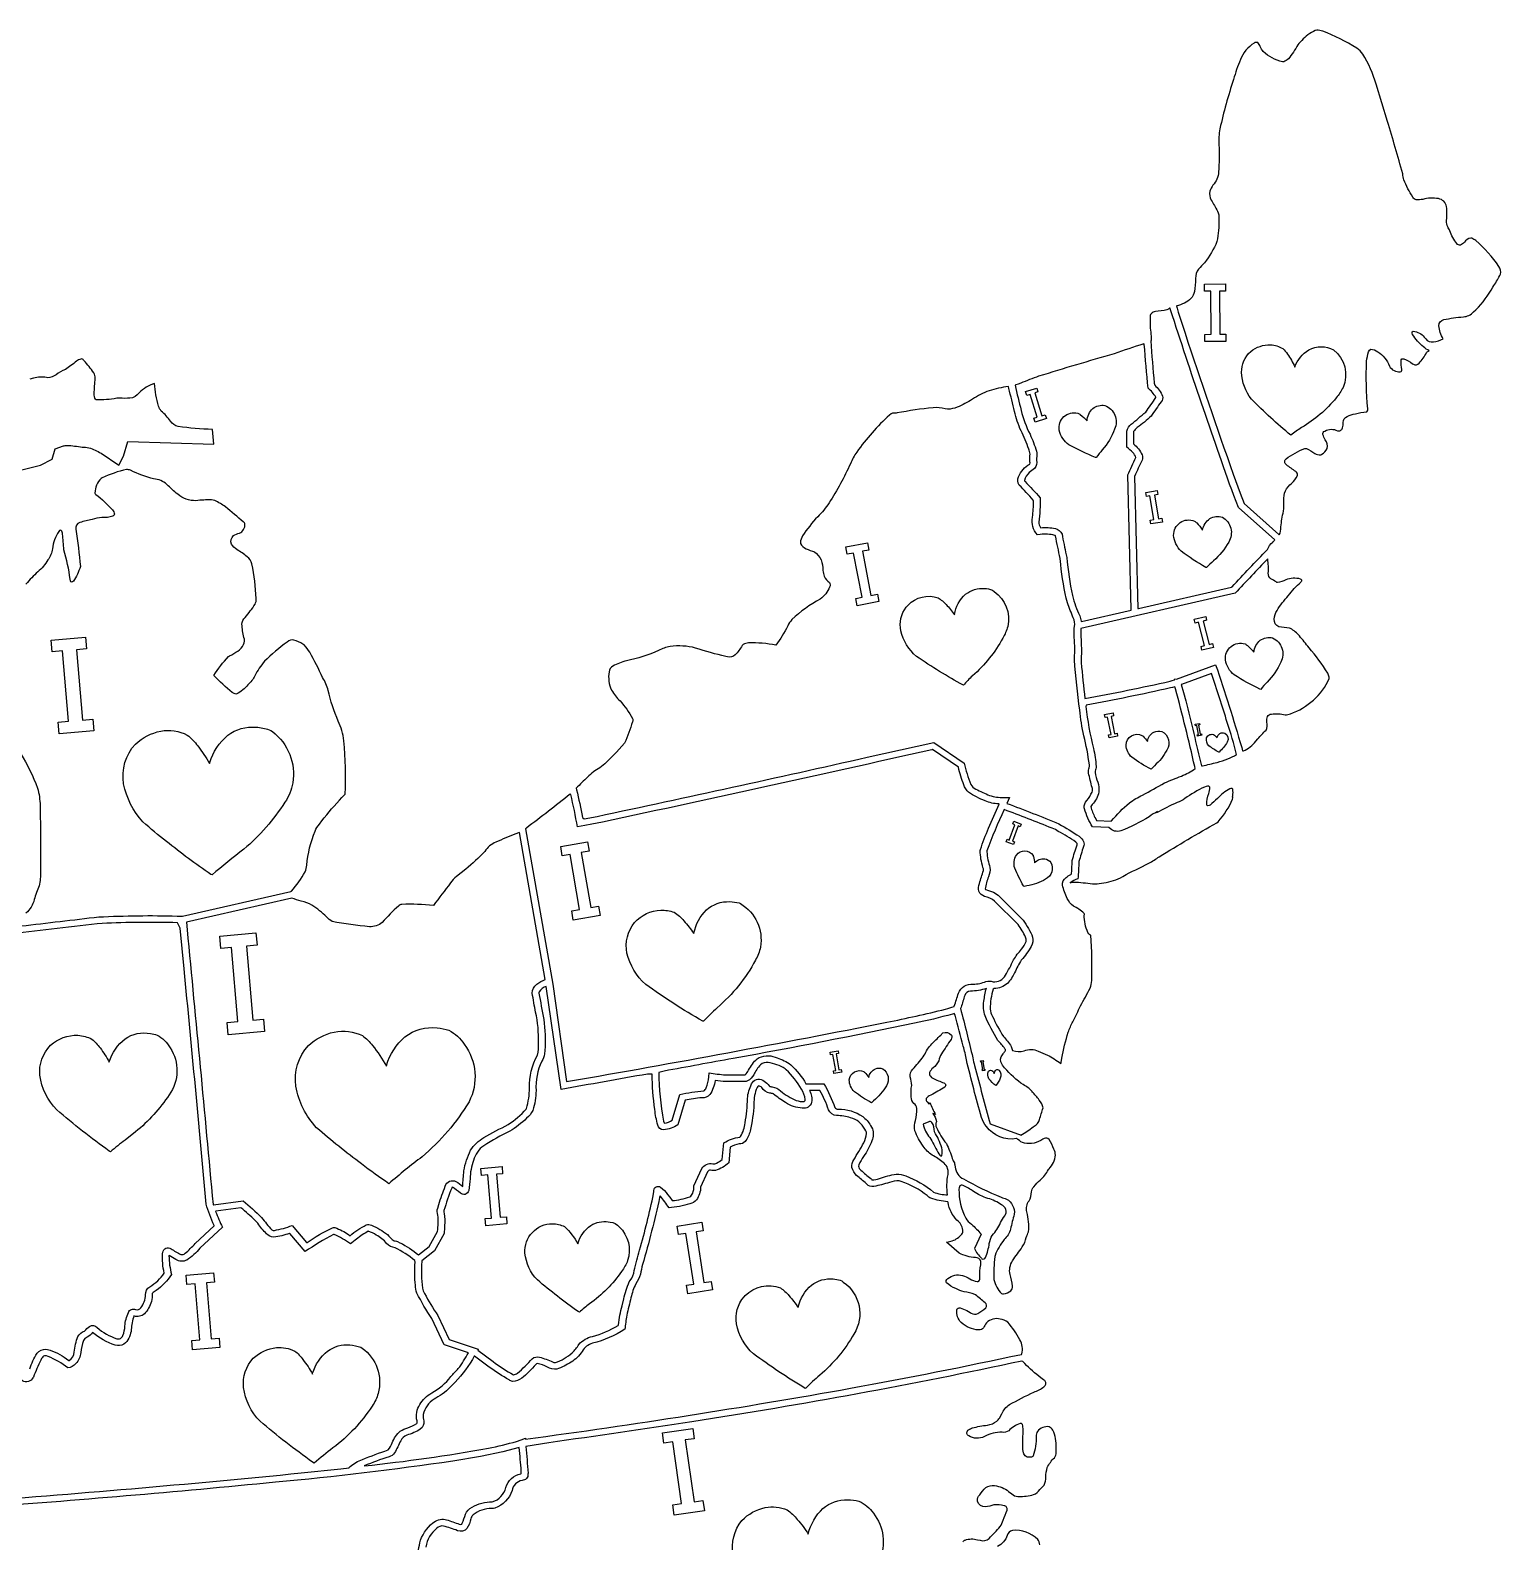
# Model space of a CAD drawing. Extents: x 0.9 to 94, y 1.8 to 57.4.
# Drawn here: x 66.45 to 93.99, y 26.79 to 55.1 of the extents above; entities that cross this region are included whole.
import ezdxf

# ---------------------------------------------------------------- set-up
doc = ezdxf.new("R2010")
doc.units = 0
doc.linetypes.add('0', pattern=[0])
doc.layers.add('1', color=7, linetype='0')

msp = doc.modelspace()

# ---------------------------------------------------------------- linework, layer by layer
at = {"layer": '1'}
for points in [[(93.865044, 50.323952, 0.058021), (93.986412, 50.536049, 0.26148), (93.95816, 50.680885, 0.065127), (93.526428, 51.162571, 0.05243), (93.452965, 51.206818), (93.430618, 51.211235, 0.215572), (93.313988, 51.131813, -0.102343), (93.239037, 51.077881, -0.285413), (93.171288, 51.106232, -0.096008), (93.042252, 51.345337, 0.059992), (92.999458, 51.421478, -0.135664), (92.980545, 51.530632, 0.032153), (92.981102, 51.762932), (92.974724, 51.800232, 0.32841), (92.82769, 51.948723, 0.116378), (92.533371, 51.935474, -0.071535), (92.4095, 51.927391, -0.239096), (92.345749, 51.979149, -0.051192), (92.180611, 52.300869, -0.020607), (92.157288, 52.412804, 0.008557), (91.870171, 53.39621), (91.658333, 54.09243, 0.070324), (91.411308, 54.657108, 0.107445), (91.29599, 54.76458, 0.055059), (90.661095, 55.08654, 0.065049), (90.546867, 55.103477), (90.520531, 55.097595, 0.120439), (90.266449, 54.910458, 0.010658), (90.194389, 54.831932, -0.045), (90.015556, 54.564743, -0.117428), (89.928551, 54.514114), (89.90435, 54.513695, -0.132127), (89.546547, 54.703033, -0.10764), (89.489235, 54.799648, 0.097296), (89.440659, 54.871086, 0.275942), (89.374031, 54.862534, 0.162507), (89.116531, 54.552902, 0.028659), (88.987923, 54.181808, 0.02351), (88.733444, 53.258415, 0.056541), (88.714699, 52.957642, -0.020629), (88.709785, 52.447899, -0.166685), (88.603653, 52.200638, 0.061118), (88.543304, 52.088501, 0.186406), (88.571465, 51.923187, -0.001104), (88.689522, 51.716225, -0.116983), (88.714348, 51.566483, -0.061028), (88.677597, 51.145012, -0.067656), (88.447197, 50.749092, 0.015115), (88.334267, 50.629837, 0.163088), (88.276901, 50.452682, -0.037172), (88.2565, 50.207561, -0.23791), (88.068672, 49.991661, -0.043539), (87.920937, 49.938438), (87.930901, 49.89711), (87.953606, 49.823112), (88.080666, 49.42931, 0.005455), (88.983391, 46.786819), (89.110085, 46.42952), (89.187622, 46.235619), (89.834671, 45.656685), (89.841034, 45.651192, 0.165949), (89.876549, 45.800079, -0.036237), (89.9244, 46.094364, 0.067964), (89.928673, 46.293671, -0.248188), (90.075264, 46.616432, 0.134586), (90.18383, 46.764656, 0.274795), (90.156021, 46.837555, -0.025592), (89.978912, 46.963921), (89.966492, 46.977436, -0.476033), (89.972847, 47.074577, -0.070102), (90.323204, 47.267822), (90.336922, 47.26931), (90.352417, 47.26667, -0.057321), (90.509514, 47.176586, 0.161918), (90.62191, 47.152641), (90.640717, 47.160446, 0.107129), (90.745102, 47.268951, 0.201302), (90.704964, 47.430923, -0.060054), (90.662704, 47.528728, -0.3257), (90.699791, 47.596626, -0.250536), (90.935509, 47.601864, 0.443314), (91.027596, 47.653187, 0.101313), (91.04232, 47.754913, -0.314168), (91.116722, 47.866333, -0.095428), (91.271347, 47.916283, -0.068624), (91.482407, 47.954845, 0.36311), (91.503151, 47.995583), (91.503128, 48.01223, -0.034755), (91.481834, 48.906136, -0.048421), (91.516716, 49.077553), (91.535271, 49.11071), (91.557961, 49.126831, -0.167228), (91.693138, 49.079521, -0.162756), (91.906898, 48.812759, 0.283004), (92.112473, 48.70396, 0.406514), (92.139458, 48.748093, -0.027987), (92.12542, 48.915565, -0.536296), (92.17527, 48.948883, -0.064268), (92.341904, 48.856819), (92.357338, 48.848915, 0.39945), (92.465332, 48.867676, 0.087623), (92.601669, 49.064987, -0.136222), (92.654663, 49.101402, -0.096118), (92.546295, 49.173195, -0.075851), (92.3433, 49.406723), (92.334648, 49.428879, -0.54046), (92.35601, 49.464249, -0.219848), (92.560555, 49.354515), (92.587418, 49.32309, 0.314937), (92.731346, 49.269287, 0.089923), (92.917427, 49.322334, -0.123558), (92.834282, 49.567883, -0.345399), (92.927246, 49.68232, -0.038294), (93.293266, 49.735176, 0.190766), (93.486198, 49.826477), (93.529465, 49.868572, 0.074753), (93.845413, 50.293423)], [(87.438179, 49.448364, -0.052346), (87.44368, 49.291828, -0.09808), (87.437126, 49.285099, 0.0051), (87.504486, 48.490875), (87.511795, 48.453934, -0.121616), (87.659332, 48.250591, -0.240196), (87.632851, 48.145477, -0.002822), (87.443657, 47.875053, -0.026857), (87.186485, 47.659729, 0.038436), (87.114304, 47.585358), (87.114304, 47.35321, -0.110505), (87.276428, 47.152851, -0.181139), (87.277504, 47.05265, 0.007786), (87.135506, 46.74691), (87.195427, 44.27005), (87.208374, 44.272629), (88.95211, 44.671188), (88.960579, 44.676712, -0.01248), (89.625114, 45.374687, -0.144581), (89.72303, 45.516659, 0.011844), (89.760086, 45.555695), (89.082436, 46.162003), (88.992928, 46.385937, -0.007995), (87.81031, 49.865196), (87.799706, 49.900307, 0.091988), (87.756401, 49.871292), (87.742363, 49.864204, -0.033273), (87.524757, 49.835869, 0.130345), (87.444603, 49.7938), (87.435158, 49.77813), (87.429642, 49.759285, 0.057971)], [(85.011208, 47.981079, 0.062944), (85.17717, 47.534981, -0.035146), (85.29641, 47.218655, -0.100802), (85.297424, 47.089355), (85.297356, 47.069336), (85.298622, 47.049355, -0.23099), (85.261444, 46.893822, -0.012315), (85.16378, 46.818573, 0.152432), (85.073921, 46.66964), (85.074692, 46.661682), (85.084114, 46.650589, -0.007086), (85.364388, 46.347282, -0.038911), (85.340401, 45.888397, 0.112157), (85.371033, 45.791618), (85.378883, 45.785965, -0.08304), (85.652733, 45.767334), (85.684532, 45.755646, -0.311228), (85.784813, 45.620087, 0.005337), (85.863922, 45.226761, 0.027173), (85.971054, 44.512459, 0.042473), (86.106789, 44.135849, -0.04135), (86.135872, 44.031654), (86.142532, 44.028999), (87.068672, 44.240692), (87.070778, 44.253914), (87.009827, 46.774151, -0.002492), (87.161324, 47.101776, 0.115877), (87.100731, 47.1922, 0.045441), (86.989304, 47.293839), (86.989311, 47.595673, -0.185805), (87.073463, 47.723858, 0.000637), (87.34343, 47.950813, 0.008682), (87.534744, 48.223419), (87.534012, 48.230202, 0.088289), (87.387772, 48.397476, -0.003897), (87.315971, 49.221779), (87.305611, 49.228371, 0.004742), (86.752731, 49.044785, 0.004243), (85.33828, 48.621544, 0.020979), (85.003044, 48.491898), (84.955856, 48.475784), (84.908089, 48.461494), (84.896614, 48.454308, 0.00529)], [(90.137772, 48.798347, -0.168096), (90.399544, 49.117462, -0.240523), (90.861664, 49.119644, -0.339196), (91.039261, 48.411587, -0.072558), (90.911308, 48.217964, -0.088959), (90.262589, 47.661472, 0.018019), (90.062202, 47.519356, -0.026789), (89.324158, 48.192398, -0.158913), (89.138405, 48.695816, -0.204849), (89.310104, 49.086235, -0.17656), (89.683495, 49.211456, -0.113011), (89.910072, 49.142059, -0.084987), (90.072739, 48.921711, -0.026119), (90.136513, 48.794762)], [(88.972733, 40.761078, 0.114078), (88.973106, 40.886562, 0.31693), (88.93866, 40.901276), (88.918457, 40.895844, 0.087757), (88.68705, 40.710983, -0.025446), (88.5494, 40.588329, -0.120964), (88.508781, 40.575157), (88.497665, 40.581657), (88.49012, 40.59639, -0.128224), (88.524353, 40.80555, 0.081779), (88.542618, 40.923321, 0.395463), (88.502785, 40.945084), (88.476768, 40.939575), (88.443649, 40.927292, 0.044579), (88.07782, 40.710716, -0.05012), (87.930779, 40.6381, 0.008513), (87.545662, 40.446957, 0.120089), (87.566399, 40.469368, 0.038657), (87.406311, 40.372513, -0.046858), (86.879074, 40.105904, -0.278342), (86.660667, 40.162598), (86.656555, 40.167358), (86.348236, 40.179695, -0.067458), (86.195969, 40.519756), (86.193497, 40.539894, -0.244627), (86.242287, 40.67384, 0.056359), (86.339149, 40.833546, 0.153709), (86.340202, 40.918678, -0.017184), (86.273087, 41.190617, -0.126261), (86.287582, 41.290092, 0.086782), (86.289055, 41.344971, 0.030524), (86.183716, 41.887028, -0.027357), (86.107307, 42.370155, -0.017061), (86.00988, 43.307434), (86.008842, 43.362709, 0.058507), (86.009056, 43.649223, -0.023649), (86.007736, 43.936668, 0.178629), (85.987785, 44.095764, -0.012859), (85.877777, 44.377495, -0.038396), (85.752464, 45.096764), (85.740082, 45.209389, 0.001354), (85.653709, 45.631714), (85.647629, 45.636459), (85.638618, 45.641029, 0.104118), (85.369179, 45.659576), (85.316475, 45.653557, -0.249813), (85.224983, 45.979931, 0.0344), (85.239189, 46.286575), (85.236382, 46.302902, 0.004686), (84.975586, 46.584259, -0.260629), (84.963562, 46.739456, -0.168742), (85.170189, 46.978317, 0.228263), (85.17569, 47.0196, -0.062602), (85.178253, 47.164871, 0.081588), (85.153549, 47.258022, 0.034834), (85.00779, 47.601009, -0.049947), (84.886642, 47.963528, -0.004966), (84.782349, 48.393703), (84.771202, 48.429771, 0.034468), (84.409233, 48.351852, 0.061563), (84.098061, 48.191402, -0.029463), (83.814293, 48.040676, -0.085954), (83.633636, 48.005692), (83.589859, 48.011551, 0.09406), (83.36203, 48.030952, 0.025853), (82.688896, 47.934334, -0.075451), (82.602135, 47.933113), (82.578995, 47.920197), (82.545486, 47.894524, 0.054079), (81.929993, 47.202087, 0.055259), (81.814171, 46.982998, -0.032007), (81.414978, 46.250572, -0.045028), (81.200935, 45.990524, 0.045378), (80.91465, 45.630653, 0.104322), (80.875183, 45.510231), (80.878731, 45.48922, 0.190864), (80.983063, 45.391869, 0.05609), (81.139626, 45.336243, -0.068508), (81.265388, 45.185417, -0.082793), (81.297867, 44.985649, 0.0602), (81.319756, 44.874496, 0.094661), (81.41848, 44.75861, -0.311628), (81.422043, 44.673119, -0.135571), (81.247963, 44.447731, 0.068226), (80.717018, 44.064861, 0.078299), (80.639122, 43.944916, -0.035283), (80.417084, 43.586304, 0.050065), (79.904915, 43.627869, 0.100366), (79.801315, 43.595612), (79.786453, 43.577744, -0.049475), (79.65535, 43.402458, -0.246477), (79.511635, 43.368004), (79.477432, 43.373749, -0.024829), (78.91275, 43.530418, 0.10148), (78.435204, 43.559639, 0.076058), (78.21981, 43.484081, -0.050055), (77.617714, 43.292168, 0.056727), (77.361885, 43.192978, 0.226703), (77.292648, 43.08593, 0.151588), (77.337509, 42.742683, 0.065745), (77.497223, 42.539864, -0.054496), (77.730377, 42.214577, -0.161749), (77.731354, 42.148125, -0.019636), (77.583099, 41.751755, -0.035009), (77.152802, 41.312515), (77.119766, 41.287727, 0.072325), (76.889633, 41.115417, 0.013631), (76.677246, 40.905228), (76.682823, 40.87413, -0.011987), (76.79493, 40.35862), (76.827637, 40.330284), (77.067329, 40.377914, 0.003146), (82.126503, 41.485291), (83.37468, 41.764267), (83.944588, 41.374229, 0.042253), (84.067825, 40.977554, 0.165387), (84.162338, 40.889153, 0.014622), (84.418976, 40.76899, 0.073332), (84.682289, 40.732201), (84.791954, 40.731956), (84.74176, 40.620743, -0.013295), (85.717903, 40.235832, -0.022794), (86.098976, 40.004539, -0.098078), (86.180344, 39.907768, -0.197896), (86.178101, 39.811695, 0.003996), (86.091881, 39.534615, -0.004531), (86.074608, 39.207947, 0.097644), (85.93042, 39.135262, -0.067404), (85.993279, 39.146446, -0.033985), (86.348557, 39.114285, 0.078173), (86.513817, 39.125916, 0.075434), (86.871666, 39.227448), (86.914375, 39.254967, -0.00623), (87.403816, 39.501991, 0.033288), (87.595551, 39.622108, -0.010016), (88.678146, 40.259911), (88.699478, 40.278, 0.08516), (88.970497, 40.702995, 0.116839), (88.971481, 40.745361)], [(86.118423, 47.902908, -0.051256), (86.24601, 47.786087, -0.192148), (86.351112, 48.016617, -0.214153), (86.580231, 48.07547, -0.42509), (86.761955, 47.631905, -0.089451), (86.530365, 47.24472, 0.017441), (86.416924, 47.098808), (86.403793, 47.100296, -0.029393), (85.906212, 47.337296, -0.186833), (85.723045, 47.611382, -0.539212), (86.072639, 47.930862, -0.046028)], [(88.298477, 45.875435, -0.051293), (88.408447, 45.741905, -0.192121), (88.544807, 45.955437, -0.214157), (88.779915, 45.981594, -0.425072), (88.897705, 45.516953, -0.089442), (88.614151, 45.166046, 0.017472), (88.481392, 45.037453), (88.468605, 45.040756, -0.029413), (88.009132, 45.345131, -0.186865), (87.866158, 45.642181, -0.539216), (88.257057, 45.909531, -0.045978)], [(90.221703, 43.758514, 0.102621), (90.053581, 43.895142), (90.03405, 43.901787, -0.031911), (89.835686, 43.931656, -0.340326), (89.750809, 44.072689, -0.133474), (89.802994, 44.235939, -0.045512), (90.014259, 44.510658, 0.003773), (90.123299, 44.6483, -0.013361), (90.247215, 44.763634), (90.257538, 44.776314, 0.637165), (90.242973, 44.824417, 0.160459), (89.968887, 44.807144, -0.03364), (89.812027, 44.757759, -0.243338), (89.788757, 44.771423, 0.027444), (89.687782, 44.828533, -0.257967), (89.638725, 44.931923, 0.05394), (89.628326, 45.201248, 0.007523), (89.022087, 44.559013), (86.130066, 43.897934, 0.015195), (86.141724, 43.473686, -0.038011), (86.132477, 43.35363), (86.136261, 43.258537, 0.010188), (86.205994, 42.584663, 0.009223), (87.800858, 42.910919), (87.840714, 42.92168), (87.880318, 42.93335), (87.890427, 42.953575), (87.920258, 42.950752), (88.652412, 43.216858), (88.653305, 43.216881, -0.012168), (89.141029, 41.667267), (89.149147, 41.635513), (89.157013, 41.603691), (89.173759, 41.604713, 0.124466), (89.404037, 41.783924), (89.443115, 41.829311, -0.037656), (89.598541, 41.99086, 0.181994), (89.61496, 42.142784, -0.105021), (89.627068, 42.250511, -0.260809), (89.699036, 42.293541, -0.082029), (89.958031, 42.281349, 0.119908), (90.053482, 42.300858, 0.202937), (90.782661, 42.960449), (90.780785, 42.98687), (90.77018, 43.020386), (90.751923, 43.059982, 0.04649), (90.403603, 43.538029, -0.000569)], [(83.759796, 44.160118, -0.169091), (83.970406, 44.540379, -0.191384), (84.325851, 44.647381), (84.360214, 44.644661, -0.169761), (84.507118, 44.590557, -0.303425), (84.7584, 43.934643, -0.071436), (84.666557, 43.716789, -0.089546), (84.099411, 43.011536, 0.018332), (83.927711, 42.833824, -0.025526), (83.050087, 43.375854, -0.15971), (82.755959, 43.852791, -0.209056), (82.855576, 44.296814), (82.874794, 44.316536), (82.8946, 44.33567, -0.292568), (83.454155, 44.472458, -0.080103), (83.605339, 44.345436, -0.04225), (83.759224, 44.156387)], [(89.249603, 43.57766, -0.051373), (89.369652, 43.45311, -0.192042), (89.488945, 43.67662, -0.214136), (89.721306, 43.721031, -0.425081), (89.874954, 43.266983, -0.089454), (89.619644, 42.895027, 0.017401), (89.497307, 42.756485), (89.484291, 42.758797, -0.029391), (89.002487, 43.026398, -0.186827), (88.8368, 43.311401, -0.539219), (89.205658, 43.608421, -0.046163)], [(88.88253, 41.458069, 0.036845), (89.045502, 41.534462, 0.017817), (88.871155, 42.137871, 0.004438), (88.575104, 43.055733), (88.012505, 42.851158), (88.009323, 42.849739), (88.052391, 42.696014), (88.093765, 42.541824, -0.002567), (88.38813, 41.323494), (88.405312, 41.322037, -0.008997), (88.681862, 41.389503, 0.024837)], [(87.847252, 42.794235), (87.804924, 42.783798, -0.010107), (86.230621, 42.462143), (86.224098, 42.437347, 0.036112), (86.364952, 41.651375, -0.033583), (86.415085, 41.313248, -0.101072), (86.397598, 41.227341), (86.398743, 41.201099, 0.061688), (86.445854, 41.018986, -0.09117), (86.46785, 40.83564, -0.126295), (86.340942, 40.599934, 0.030128), (86.315819, 40.562485), (86.321732, 40.533707, 0.062616), (86.406769, 40.331791), (86.422882, 40.301811), (86.700966, 40.290688), (86.705345, 40.291931, -0.046623), (87.037292, 40.629868, -0.060659), (87.285553, 40.776558, 0.008847), (87.69326, 41.003616, -0.014082), (88.013588, 41.133301, 0.047224), (88.270096, 41.272079), (88.262833, 41.310341, 0.008531), (87.903503, 42.767197), (87.890488, 42.80587)], [(69.811989, 41.38839, -0.148068), (70.150902, 41.897312, -0.187761), (70.682549, 42.048756, -0.067051), (70.927025, 42.000351), (70.955276, 41.985619), (70.9851, 41.966774, -0.277984), (71.368484, 41.004448, -0.102532), (71.220917, 40.641891, -0.073809), (70.452835, 39.763855, 0.015042), (69.855339, 39.280769), (69.834534, 39.287811, -0.018976), (69.003502, 39.908699, -0.021872), (68.561897, 40.275734, -0.139776), (68.199921, 40.988213, -0.227232), (68.420021, 41.73349, -0.135792), (68.894257, 41.975883, -0.154908), (69.392662, 41.901894, -0.072026), (69.58873, 41.696716, -0.042421), (69.806, 41.367241)], [(87.294403, 41.87822, -0.05223), (87.375626, 41.783569, -0.228798), (87.495728, 41.957825, -0.184294), (87.647141, 41.9687, -0.431426), (87.739677, 41.620804, -0.093181), (87.505806, 41.328007), (87.474022, 41.295528), (87.442978, 41.262352, -0.034638), (87.083275, 41.485802, -0.201198), (86.975365, 41.715115, -0.54387), (87.273552, 41.895985, -0.025678)], [(88.632988, 41.901711, -0.041627), (88.681778, 41.849144, -0.495573), (88.826706, 41.93829, -0.394718), (88.870796, 41.770737, -0.092238), (88.717506, 41.583031), (88.71212, 41.582184, -0.036727), (88.528572, 41.698654, -0.282052), (88.484787, 41.848629, -0.460986)], [(84.334564, 40.668907, -0.050682), (84.026955, 40.829845, -0.148587), (83.936523, 40.967735, -0.029501), (83.834846, 41.297997), (83.351166, 41.628944), (83.336151, 41.627529, -0.003309), (76.971848, 40.230213), (76.836075, 40.204769), (76.699974, 40.181122, 0.01655), (76.574409, 40.789932), (76.561775, 40.795929, -0.011909), (75.743561, 40.16037), (75.728508, 40.144218), (76.238594, 37.236771), (76.23703, 37.236305), (76.49778, 35.410194), (76.534622, 35.415455, 0.0054), (82.493515, 36.520947, 0.008947), (83.59417, 36.765709, 0.024675), (83.753349, 36.818871), (83.75808, 36.824883, 0.012264), (83.836525, 37.066986, -0.137138), (83.942497, 37.197151, -0.143725), (84.113213, 37.232605, 0.077351), (84.350937, 37.284309, -0.16868), (84.484787, 37.279556, 0.292715), (84.716919, 37.401741, 0.021135), (84.868187, 37.690155, -0.04707), (85.018654, 37.891239, 0.069095), (85.103569, 38.036263, 0.20107), (85.091873, 38.114006, 0.05139), (84.952271, 38.351898), (84.512871, 38.791298, 0.142852), (84.32547, 38.879318, -0.227368), (84.220116, 38.975159, -0.137264), (84.227623, 39.120895, -0.005046), (84.304131, 39.365318, 0.133258), (84.295334, 39.422737, -0.076242), (84.244827, 39.73629), (84.248703, 39.755074, -0.031076), (84.401802, 40.156883, -0.004993), (84.598015, 40.60582), (84.590111, 40.611732, -0.0941)], [(85.955002, 39.303993, -0.006355), (85.968323, 39.553696, -0.012088), (86.057442, 39.843697), (86.059669, 39.85582), (86.061073, 39.868065), (86.049988, 39.881096), (86.03376, 39.89592, 0.034387), (85.706696, 40.097649, 0.059931), (85.59304, 40.155876, 0.009998), (84.692497, 40.505051, 0.022326), (84.370148, 39.730484), (84.369049, 39.712494, 0.06003), (84.426369, 39.420052, -0.138236), (84.398727, 39.245651, 0.074584), (84.338074, 39.01815, 0.21142), (84.347198, 39.006851, -0.001881), (84.490181, 38.956978, -0.092602), (84.603065, 38.877884), (85.04863, 38.432327, -0.064898), (85.225594, 38.114288, -0.201797), (85.199524, 37.94384, -0.051674), (85.013512, 37.685303, 0.047989), (84.888924, 37.44978, -0.07465), (84.752037, 37.249294, -0.188045), (84.504601, 37.152176), (84.48587, 37.143608, 0.073501), (84.432129, 36.769646, 0.106817), (84.472801, 36.632141, 0.024037), (84.677193, 36.254585, -0.062893), (84.824112, 36.068771, -0.038002), (84.847588, 35.99073, 0.107045), (85.068344, 35.983948, -0.238056), (85.329369, 35.982109, 0.028208), (85.504692, 35.907593, -0.039859), (85.752525, 35.751701), (85.756256, 35.751862), (85.760292, 35.770309), (85.771965, 35.847431, -0.032869), (85.893646, 36.335278, -0.042652), (85.980789, 36.532066, 0.008682), (86.120598, 36.831665, 0.016199), (86.300919, 37.159801, 0.090868), (86.33194, 37.306519, 0.028353), (86.317078, 38.152466), (86.298103, 38.157509), (86.279556, 38.175583), (86.26178, 38.204277, -0.110446), (86.191902, 38.529858, 0.471255), (86.185722, 38.566185, 0.083466), (85.991684, 38.695557, -0.127817), (85.873924, 38.8414, -0.05534), (85.783806, 39.088531, -0.267413), (85.851601, 39.232246, -0.071027), (85.940018, 39.289261)], [(72.002579, 38.494324, 0.047653), (71.726585, 38.716423, 0.073237), (71.526062, 38.790321, -0.016969), (71.348785, 38.84745), (69.374222, 38.398682), (69.387527, 38.255264, -0.001051), (69.874565, 33.110107), (69.877235, 33.100998), (69.880547, 33.100456), (70.437012, 33.179947, -0.022146), (70.783524, 32.863258, 0.02393), (70.978012, 32.632423, 0.19431), (71.023239, 32.622681, 0.042737), (71.354774, 32.714554), (71.622406, 32.393456), (71.635895, 32.398262, -0.038031), (72.109207, 32.671848, -0.199792), (72.194832, 32.66288, -0.051222), (72.441818, 32.524437, -0.056404), (72.744308, 32.726254, -0.193279), (72.841309, 32.719147, -0.072174), (73.139664, 32.543709, 0.056458), (73.265091, 32.429356, 0.039937), (73.308411, 32.421844), (73.329254, 32.415115, -0.060649), (73.680443, 32.196724), (73.722656, 32.165154), (73.923958, 32.321716), (73.924889, 32.323013), (74.078552, 32.604721, 0.048305), (74.085915, 32.908157, -0.177537), (74.082466, 33.042068), (74.101997, 33.109081, -0.012654), (74.223938, 33.452393, -0.495406), (74.423294, 33.536949, -0.06414), (74.55069, 33.446999, -0.005519), (74.573174, 33.73867, -0.077125), (74.698875, 34.123093, -0.136298), (74.948936, 34.361076, -0.018205), (75.401833, 34.604965, 0.063475), (75.738625, 34.895775), (75.745346, 34.907349, 0.078274), (75.799026, 35.292, -0.134302), (75.951637, 35.904976, 0.063375), (75.970665, 36.13147, 0.060791), (75.916611, 36.712601, -0.010299), (75.853447, 37.065033, -0.253301), (75.938293, 37.232834, -0.073671), (76.096626, 37.322617), (75.614052, 40.073318), (75.593735, 40.069656, 0.001549), (75.214912, 39.916107), (75.173538, 39.896156, 0.143005), (74.962891, 39.720757, -0.040042), (74.607582, 39.391663), (74.43541, 39.249802, 0.104306), (74.323059, 39.130722, -0.002202), (74.000847, 38.711334, 0.031667), (73.411392, 38.730507, 0.164375), (73.350342, 38.699326, 0.033143), (73.042686, 38.392067, -0.18166), (72.803391, 38.308815, -0.014663), (72.105522, 38.408081, -0.06134)], [(85.242439, 39.623657, -0.054026), (85.261993, 39.506035, -0.248721), (85.453377, 39.583485, -0.181978), (85.569382, 39.513161, -0.419089), (85.468361, 39.202103, -0.09298), (85.115433, 39.077553, 0.015073), (85.064369, 39.063904), (85.05497, 39.077042, -0.027253), (84.890709, 39.406578, -0.215409), (84.920372, 39.652763, -0.518738), (85.234154, 39.647491, -0.02879)], [(78.880745, 38.19426, -0.14972), (79.116608, 38.626034, -0.195482), (79.551369, 38.780819, -0.064121), (79.728745, 38.755844), (79.755554, 38.743622, -0.311034), (80.126671, 37.930458, -0.085164), (80.034081, 37.685143, -0.093616), (79.316658, 36.793964, 0.015883), (79.058563, 36.541626), (79.045914, 36.53997, -0.025399), (77.977806, 37.231674, -0.154578), (77.627815, 37.815567, -0.223795), (77.770485, 38.391541, -0.199339), (78.262779, 38.623177, -0.086845), (78.509552, 38.582703, -0.081406), (78.69371, 38.420158, -0.035754), (78.879036, 38.185165)], [(74.211716, 32.71624, -0.008899), (74.200752, 32.567902), (74.021492, 32.239235), (73.785545, 32.055702), (73.783112, 32.038582, 0.04401), (73.796646, 31.541828, 0.084815), (73.83445, 31.442978, 0.020079), (74.084442, 31.030685), (74.296028, 30.581474), (74.8414, 30.399651), (74.831581, 30.381653), (75.120155, 30.1651, 0.028025), (75.501343, 29.919807, 0.174057), (75.577156, 29.952003, 0.045143), (75.851479, 30.220209, -0.239392), (75.990501, 30.249039, -0.043371), (76.234268, 30.159277, 0.053836), (76.286674, 30.145897, 0.083202), (76.602364, 30.328232, 0.042998), (76.727638, 30.486477, -0.165628), (76.980377, 30.638039, 0.068888), (77.460793, 30.841522), (77.471146, 30.855629, -0.050222), (77.537628, 31.208794), (77.568176, 31.33857, -0.051308), (77.671097, 31.658562), (77.685921, 31.685059, 0.143776), (77.765221, 31.870682, -0.028033), (77.864334, 32.251572, 0.015872), (78.125603, 33.30867), (78.132111, 33.353134), (78.13298, 33.372055, -0.616661), (78.254189, 33.433319, -0.085746), (78.388634, 33.296654), (78.428482, 33.24472), (78.473572, 33.18251, 0.068822), (78.804054, 33.252552, 0.196363), (78.858269, 33.319855, 0.095724), (78.882721, 33.460831), (79.02906, 33.782852, -0.318813), (79.235397, 33.869965, 0.191102), (79.306351, 33.885201, 0.050941), (79.413208, 33.952179), (79.441788, 34.265511, -0.085681), (79.741333, 34.370712), (79.750282, 34.375076), (79.756485, 34.382622, 0.114881), (79.838715, 34.636177, 0.037193), (79.88588, 35.095673, -0.102907), (79.96138, 35.365974), (79.979034, 35.392258, -0.449178), (80.196182, 35.421463, -0.074791), (80.293663, 35.32896, 0.209545), (80.348045, 35.31472, -0.130631), (80.506203, 35.234818, 0.075869), (80.796425, 35.057755, 0.104125), (80.948868, 35.038857, 0.380314), (80.967354, 35.074699, 0.113243), (80.896126, 35.268867, 0.07519), (80.610825, 35.632931), (80.58886, 35.649426, 0.101986), (80.270432, 35.768925, 0.190176), (80.127312, 35.726662, 0.069126), (80.001984, 35.540062, -0.129965), (79.884491, 35.422562, -0.102121), (79.832085, 35.412621), (79.482697, 35.412621, -0.038648), (79.278183, 35.431236, -0.118597), (79.177612, 35.166119, -0.25426), (79.028831, 35.106384, 0.038299), (78.716644, 35.05983), (78.581314, 34.599953, -0.129622), (78.314491, 34.507965, -0.342288), (78.205193, 34.595924, -0.045535), (78.149086, 34.887878, -0.03091), (78.099548, 35.548134), (78.012306, 35.551987, -0.001101), (76.392532, 35.263531), (76.1166, 37.194664, 0.154817), (75.981003, 37.091976, 0.136352), (75.979088, 37.068947, 0.009017), (76.070648, 36.575722, -0.043884), (76.090302, 35.995995), (76.083145, 35.931679, -0.131782), (76.031296, 35.792145, 0.123975), (75.92379, 35.243729, -0.065765), (75.865089, 34.870461, -0.109278), (75.74826, 34.723461, -0.050703), (75.433426, 34.479324, 0.030713), (74.946198, 34.210121, 0.172009), (74.751038, 33.934753, 0.074941), (74.687622, 33.592098, -0.03294), (74.663506, 33.372562, -0.223814), (74.595131, 33.298622, -0.263444), (74.507408, 33.322105, 0.038971), (74.359856, 33.430256, 0.436856), (74.343987, 33.415459, 0.021171), (74.199211, 32.99437, 0.124494), (74.206543, 32.938782, -0.053634)], [(84.682571, 35.942337, 0.045053), (84.716789, 35.991608, 0.165781), (84.706535, 36.025505, 0.044189), (84.576324, 36.180351, -0.036095), (84.333519, 36.64212, -0.129663), (84.313194, 36.916821, -0.037551), (84.358871, 37.155945, -0.097875), (84.061592, 37.107006, 0.310408), (83.954437, 37.022362), (83.945541, 36.999863, -0.02492), (83.87381, 36.777626, -0.00756), (84.104324, 35.857231, 0.034908), (84.13945, 35.709473, 0.00298), (84.428688, 34.616188), (85.007927, 34.408936), (85.006752, 34.405663, 0.029124), (85.236977, 34.563652), (85.256172, 34.576035, 0.217482), (85.35611, 34.698441, -0.017549), (85.42189, 34.917511, 0.128659), (85.349541, 35.065186, 0.047159), (85.215485, 35.214584, 0.735972), (85.215286, 35.222572, 0.097342), (85.049866, 35.353077), (85.006973, 35.382378, -0.063853), (84.663071, 35.715881), (84.648079, 35.740799, -0.332785), (84.65937, 35.911171), (84.671822, 35.928368)], [(85.367195, 33.567116, 0.097413), (85.521759, 33.762444), (85.532372, 33.777031, 0.174549), (85.652992, 34.034588, 0.124553), (85.623825, 34.142365, 0.04432), (85.532547, 34.327553, 0.371312), (85.440239, 34.343727), (85.416878, 34.331314, -0.199254), (85.070625, 34.255272, -0.107436), (84.950073, 34.327965), (84.930557, 34.343117), (84.923332, 34.343353, -0.284863), (84.359268, 34.570557, -0.087024), (84.266365, 34.738197, -0.008185), (83.985748, 35.816628, 0.026564), (83.925774, 36.074265, 0.002309), (83.775681, 36.652252), (83.753555, 36.686264), (83.723145, 36.676117, -0.021407), (83.010223, 36.502689, -0.007212), (79.615814, 35.843826, -0.000967), (78.324905, 35.608322), (78.225121, 35.582138, 0.044742), (78.312401, 34.671455), (78.321518, 34.638947), (78.328156, 34.632759, 0.102599), (78.47612, 34.685013), (78.617867, 35.166939, -0.047018), (79.06617, 35.234306, 0.186645), (79.109535, 35.29475, 0.089243), (79.159752, 35.497704), (79.166473, 35.575638, 0.035449), (79.473541, 35.537613), (79.834053, 35.537621), (79.838234, 35.53849, 0.109971), (79.906235, 35.625183, -0.0916), (80.066124, 35.838081, -0.239), (80.404495, 35.867962, -0.063357), (80.663666, 35.749405), (80.695374, 35.724777, -0.073767), (80.980721, 35.370956), (81.31456, 35.370956), (81.314972, 35.370705, -0.045795), (81.523193, 34.923286, 0.283013), (81.584747, 34.896454, -0.14848), (82.04248, 34.756687, -0.09936), (82.189751, 34.587326), (82.22509, 34.527985, -0.181244), (82.212997, 34.302208, -0.075301), (82.057587, 34.008152, 0.026218), (81.968575, 33.852386, 0.287385), (81.994675, 33.764793), (82.007027, 33.751091, 0.014603), (82.19339, 33.596424, -0.029222), (82.216415, 33.570328, 0.091017), (82.355377, 33.59623, -0.047372), (82.671936, 33.675758, -0.110225), (82.849144, 33.644661, -0.082307), (83.368866, 33.339943, 0.080023), (83.633667, 33.287399, -0.085548), (83.641121, 33.669422, 0.129508), (83.622177, 33.814873, 0.124642), (83.547188, 33.896091, 0.043229), (83.344002, 34.03273, -0.102381), (83.177071, 34.202461, -0.086315), (83.021965, 34.491093, -0.147272), (83.029892, 34.682964, 0.057844), (83.0578, 34.908443, 0.220009), (83.000969, 35.000423, -0.197061), (82.952965, 35.124477, -0.072117), (82.960571, 35.338707, 0.058667), (82.932297, 35.497501, -0.241377), (82.980865, 35.642372, 0.022143), (83.178024, 35.876728, 0.051157), (83.236137, 35.989014, -0.074274), (83.317467, 36.094627, -0.023479), (83.508385, 36.281616, -0.02421), (83.542534, 36.322899, -0.31552), (83.705551, 36.2827, -0.271723), (83.708191, 36.223007), (83.697701, 36.201859, 0.001573), (83.517227, 35.928513, 0.057032), (83.466164, 35.801544, -0.132226), (83.359558, 35.66716, 0.104824), (83.294228, 35.58083, 0.246714), (83.310211, 35.511101), (83.330421, 35.49025), (83.356911, 35.472008, 0.017319), (83.564995, 35.385578, -0.164622), (83.599129, 35.347572), (83.595413, 35.329514), (83.579369, 35.308876), (83.549301, 35.285194, -0.028297), (83.286072, 35.142719, 0.117104), (83.233818, 35.093109, 0.307857), (83.251701, 35.029602), (83.28791, 34.987732), (83.299568, 35.019989, 0.040755), (83.407524, 34.792152), (83.356209, 34.810509, -0.129594), (83.424088, 34.665276), (83.422798, 34.655666, 0.238654), (83.424278, 34.550262, 0.055943), (83.609802, 34.248802, -0.045874), (83.72007, 33.967995, 0.047564), (83.760521, 33.886734), (83.765121, 33.870361), (83.768608, 33.851822), (83.77494, 33.809494, 0.253773), (83.930618, 33.586639, 0.032151), (84.638718, 33.243324, 0.005173), (84.734535, 33.21109, -0.301537), (84.881828, 32.926544, 0.017529), (84.812363, 32.646744, -0.12288), (84.693565, 32.451923, 0.083075), (84.523636, 32.156105), (84.517487, 32.13121, 0.038555), (84.502022, 31.704773, 0.1564), (84.644424, 31.439041, 0.284776), (84.683052, 31.437317, 0.131095), (84.81575, 31.488894, 0.224008), (84.851074, 31.581444, 0.040016), (84.803543, 31.797661, -0.208614), (84.85112, 32.054977, -0.014169), (85.03157, 32.312309, 0.090129), (85.107338, 32.493202, -0.003059), (85.14727, 32.597931, 0.103649), (85.114433, 32.967865, -0.194999), (85.159019, 33.179146, 0.14939), (85.201729, 33.343781, -0.154696), (85.249977, 33.441719, -0.024716)], [(67.931801, 35.780502, -0.15891), (68.228279, 36.211632, -0.200153), (68.699974, 36.310825, -0.037935), (68.825142, 36.282372, -0.144725), (69.071747, 36.043297, -0.311123), (69.052155, 35.163734, -0.074575), (68.423096, 34.467636), (68.2286, 34.316406, 0.024608), (67.953873, 34.09478), (67.929039, 34.10849, -0.022486), (66.946037, 34.882607, -0.163968), (66.630341, 35.528839, -0.220886), (66.829376, 36.089828, -0.197153), (67.344749, 36.278175, -0.097215), (67.604202, 36.206909, -0.072481), (67.759468, 36.040291, -0.042696), (67.930313, 35.775085)], [(73.124107, 35.713982, -0.144826), (73.469193, 36.248001, -0.202194), (74.074593, 36.415886, -0.053119), (74.29351, 36.371185, -0.128486), (74.580368, 36.110153, -0.283687), (74.669113, 35.031921, -0.082507), (73.791168, 34.002785, 0.016195), (73.168312, 33.498383, -0.018836), (72.657349, 33.86821, -0.02034), (71.814392, 34.546265, -0.145842), (71.425613, 35.321896, -0.222163), (71.660332, 36.086494, -0.130393), (72.143944, 36.339016, -0.153573), (72.673798, 36.271507, -0.073571), (72.860733, 36.086464, -0.048645), (73.120209, 35.699669)], [(82.081902, 35.580826, -0.054213), (82.157341, 35.489922, -0.248692), (82.282486, 35.651745, -0.181904), (82.416862, 35.649471, -0.419193), (82.485695, 35.332817, -0.092931), (82.245819, 35.050022, 0.014952), (82.208923, 35.012863), (82.194321, 35.019417, -0.027298), (81.889244, 35.219444, -0.215465), (81.79171, 35.44495, -0.518657), (82.062912, 35.597095, -0.029064)], [(84.47731, 35.608292, -0.049485), (84.50721, 35.560951, -0.208064), (84.541901, 35.63205, -0.346489), (84.595062, 35.623817, -0.311267), (84.619926, 35.475548, -0.074074), (84.535355, 35.336266, -0.052433), (84.407898, 35.462814, -0.248281), (84.4011, 35.603794, -0.486112)], [(85.02507, 30.311668, 0.203852), (84.986885, 30.572342, 0.066447), (84.75882, 30.901508, 0.160752), (84.619247, 30.962479, 0.266909), (84.360474, 30.892448, 0.022997), (84.303734, 30.79525, -0.276293), (84.216415, 30.758522, -0.163231), (83.886543, 30.89653, -0.223224), (83.805267, 31.134949, -0.417782), (83.866676, 31.16983, -0.071395), (83.992592, 31.120613), (84.057175, 31.08577), (84.076485, 31.075958, 0.245766), (84.19693, 31.065147, 0.062397), (84.348488, 31.175873, 0.40911), (84.337395, 31.268585, -0.014855), (84.157127, 31.416382), (84.14447, 31.423416, 0.055583), (83.943626, 31.470901, -0.071665), (83.784157, 31.534363, -0.087994), (83.614616, 31.640816, -0.435888), (83.635963, 31.721237, -0.254145), (83.909218, 31.776283, -0.098222), (84.050537, 31.714876, 0.075281), (84.187317, 31.663172, 0.393187), (84.234863, 31.705978), (84.237541, 31.736526, -0.060095), (84.256065, 31.980835), (84.258003, 32.007805, 0.406403), (84.188225, 32.108871), (84.155563, 32.113853, -0.098734), (83.847641, 32.197655), (83.612167, 32.405426), (83.61293, 32.405785, 0.127046), (83.820175, 32.476639, 0.004551), (83.90239, 32.553673, 0.238989), (83.917992, 32.628731, 0.194641), (83.808601, 32.817497, -0.17231), (83.64415, 33.147377), (83.634949, 33.159706, -0.06904), (83.320099, 33.224892, -0.09044), (83.251022, 33.274681, 0.085899), (82.764732, 33.540527), (82.727776, 33.548622, 0.104464), (82.542046, 33.522102, -0.035239), (82.25071, 33.445976, -0.278201), (82.117599, 33.491394), (82.108727, 33.504066, 0.002553), (81.929611, 33.650814, -0.131598), (81.842125, 33.799969, -0.18882), (81.874466, 33.94442, 0.007401), (82.065178, 34.264874, 0.092659), (82.113655, 34.435966), (82.112274, 34.461258), (82.103493, 34.488571), (82.083229, 34.52182, 0.204727), (81.817009, 34.731331, 0.086216), (81.554405, 34.772861, -0.275317), (81.403473, 34.883842, 0.043842), (81.240013, 35.245956), (81.049873, 35.245956), (81.049332, 35.243111, -0.150979), (81.085373, 35.022194, -0.384925), (80.911674, 34.912968, -0.139414), (80.596825, 35.016754, -0.010514), (80.366318, 35.179386, 0.147779), (80.305473, 35.192307, -0.202746), (80.151192, 35.300045, 0.174922), (80.093719, 35.330978, 0.176374), (80.065536, 35.297569, 0.119591), (80.00666, 34.991608, -0.035605), (79.935791, 34.483284, -0.098366), (79.839485, 34.286781, -0.213774), (79.727959, 34.243568, 0.067674), (79.559593, 34.18187), (79.532883, 33.888123, -0.113238), (79.284302, 33.746094, -0.126969), (79.191475, 33.751358, 0.23628), (79.138222, 33.720932), (79.007629, 33.433609, -0.150412), (78.929779, 33.196091, -0.15948), (78.805832, 33.118759, -0.049856), (78.414825, 33.048164, 0.024868), (78.249779, 33.267532), (78.239685, 33.240654, -0.01661), (77.918602, 31.984169, 0.017224), (77.879639, 31.801701, -0.096923), (77.793472, 31.621445, 0.066778), (77.702606, 31.361872, 0.007692), (77.62339, 31.033592, 0.015358), (77.587234, 30.770782, -0.075119), (76.982841, 30.50811, 0.193134), (76.78759, 30.357849, -0.121807), (76.579948, 30.155418, -0.063703), (76.312706, 30.023415, -0.140708), (76.137085, 30.064079, 0.069269), (75.947746, 30.12919, 0.313107), (75.922005, 30.113098, -0.042681), (75.655151, 29.85261, -0.169157), (75.484421, 29.795767, -0.117583), (75.419197, 29.821785, -0.024437), (75.048256, 30.062813), (74.772911, 30.269279), (74.768417, 30.268059, -0.071561), (74.408226, 29.783541), (74.348969, 29.720219, -0.089216), (74.044632, 29.47863), (74.014496, 29.458916, 0.209454), (73.810783, 29.176987, 0.109325), (73.823196, 29.05328, -0.290695), (73.755974, 28.900452, -0.070814), (73.503014, 28.787775, 0.188896), (73.390259, 28.682961, -0.007318), (73.273949, 28.454456, -0.171732), (73.171249, 28.382805, 0.023478), (72.706291, 28.211403, 0.017449), (75.03215, 28.542578, 0.020215), (75.560966, 28.671051), (75.645248, 28.700211), (75.724831, 28.730408), (75.725876, 28.712828, 0.010795), (81.816559, 29.666536, 0.007723), (85.015526, 30.30175)], [(83.281158, 34.657722), (83.176994, 34.616058, 0.160594), (83.299904, 34.364273), (83.32016, 34.33345, 0.007409), (83.469536, 34.056465), (83.487053, 34.032211), (83.50238, 34.017784), (83.515114, 34.015198), (83.524834, 34.026474, 0.130787), (83.522194, 34.16893, 0.076245), (83.385323, 34.47023, 0.147229), (83.340752, 34.647266, 0.326254)], [(84.117638, 33.352882, 0.043078), (83.925171, 33.462242), (83.904099, 33.468193, 0.503074), (83.854919, 33.44014), (83.849442, 33.418694), (83.846046, 33.392754, 0.126193), (83.972672, 32.851357, 0.108316), (84.081474, 32.738007, -0.036669), (84.259979, 32.553032), (84.136429, 32.285324), (84.135368, 32.282677, 0.086514), (84.266006, 32.100048), (84.276657, 32.093613, 0.476163), (84.343605, 32.116188, 0.062761), (84.413895, 32.378754, -0.071218), (84.470009, 32.529556, 0.083911), (84.624557, 32.768265, -0.053622), (84.705345, 32.89418, 0.209239), (84.723892, 33.016762, 0.155857), (84.643913, 33.103851, 0.084764), (84.387146, 33.222023, -0.073313)], [(76.70829, 32.374329, -0.171802), (76.950821, 32.716679, -0.180995), (77.277878, 32.783241), (77.314362, 32.77771, -0.189556), (77.482826, 32.690887, -0.292363), (77.638985, 32.057861, -0.072327), (77.52739, 31.855461, -0.088796), (76.926514, 31.249153, 0.016975), (76.736252, 31.090431), (76.714317, 31.102348, -0.024303), (75.949402, 31.696381, -0.165608), (75.716797, 32.19886, -0.435821), (76.23233, 32.748005, -0.11656), (76.457016, 32.694389, -0.089983), (76.706841, 32.368927)], [(80.836548, 31.18589, -0.162926), (81.08387, 31.598957, -0.190022), (81.488495, 31.71298, -0.053492), (81.623375, 31.688522), (81.649048, 31.676117), (81.679962, 31.655622, -0.402825), (81.876518, 30.681938, -0.087673), (81.238243, 29.910583, 0.021199), (80.977921, 29.666336), (80.965736, 29.664917, -0.025097), (79.996025, 30.312775, -0.160197), (79.678482, 30.870609, -0.216672), (79.820557, 31.381096), (79.842171, 31.401299, -0.295081), (80.500916, 31.546303, -0.078046), (80.661072, 31.40239, -0.0364), (80.834686, 31.176849)], [(71.739418, 29.947426, -0.152224), (72.020691, 30.363592, -0.182235), (72.436516, 30.478004, -0.079331), (72.642281, 30.4338), (72.668198, 30.4188, -0.309833), (72.967598, 29.57062, -0.084773), (72.853859, 29.333344, -0.088022), (72.119179, 28.549297, 0.014876), (71.768776, 28.262604), (71.737244, 28.283524, -0.022562), (70.755447, 29.047798, -0.161395), (70.445236, 29.682543, -0.210542), (70.628113, 30.228882, -0.159829), (71.061241, 30.428482, -0.129071), (71.403786, 30.363586, -0.077186), (71.559067, 30.201973, -0.044164), (71.735443, 29.933212)], [(81.024353, 26.939346, -0.14901), (81.2985, 27.414087, -0.18923), (81.762039, 27.576298, -0.058611), (81.972481, 27.549782, -0.134539), (82.242416, 27.326639, -0.276992), (82.353096, 26.441353, -0.083082), (81.657738, 25.532623), (81.437706, 25.338058, 0.023845), (81.166924, 25.089699), (81.147003, 25.095261, -0.019576), (80.389595, 25.599312, -0.024613), (79.967377, 25.914139, -0.143265), (79.616066, 26.544304, -0.219817), (79.779701, 27.189156, -0.148303), (80.218216, 27.432484, -0.138417), (80.625259, 27.38871, -0.078254), (80.818306, 27.208897, -0.040333), (81.02282, 26.932053)]]:
    msp.add_lwpolyline(points, format="xyb", close=True, dxfattribs=at)
for points in [[(88.566605, 49.40744), (88.561783, 50.215004), (88.445641, 50.21431), (88.444839, 50.349037), (88.839722, 50.351395), (88.840523, 50.216667), (88.72438, 50.215981), (88.729202, 49.408409), (88.845345, 49.409103), (88.846146, 49.274376), (88.451271, 49.272018), (88.450462, 49.406746)], [(85.312462, 47.853569), (85.177818, 48.281441), (85.11628, 48.262077), (85.093819, 48.333458), (85.30304, 48.3993), (85.3255, 48.327919), (85.263962, 48.308556), (85.398605, 47.880684), (85.460144, 47.900047), (85.482605, 47.828667), (85.273384, 47.762825), (85.250923, 47.834206)], [(87.493553, 45.939499), (87.420174, 46.382019), (87.356537, 46.371468), (87.344292, 46.44529), (87.560677, 46.481163), (87.572914, 46.407341), (87.50927, 46.39679), (87.582649, 45.954277), (87.646286, 45.964828), (87.658531, 45.891006), (87.442154, 45.855125), (87.429909, 45.928947)], [(82.031265, 44.48365), (81.871376, 45.311127), (81.752373, 45.288132), (81.725693, 45.42617), (82.13031, 45.504356), (82.156982, 45.36631), (82.037979, 45.343315), (82.197876, 44.515839), (82.316879, 44.538834), (82.343552, 44.400795), (81.938934, 44.322609), (81.912262, 44.460648)], [(88.442139, 43.578758), (88.33448, 44.014206), (88.271858, 43.998726), (88.253899, 44.071365), (88.46682, 44.124008), (88.484779, 44.051369), (88.422157, 44.035881), (88.529816, 43.600433), (88.592438, 43.615921), (88.610397, 43.543274), (88.397476, 43.490631), (88.379517, 43.563278)], [(67.165588, 42.160011), (67.052086, 43.476273), (66.862793, 43.459946), (66.843857, 43.679527), (67.487473, 43.735031), (67.506409, 43.515442), (67.317108, 43.499123), (67.430611, 42.182861), (67.619911, 42.199188), (67.63884, 41.979599), (66.995224, 41.924103), (66.976295, 42.143684)], [(86.693504, 41.912506), (86.630386, 42.239143), (86.583412, 42.230064), (86.572884, 42.284554), (86.732597, 42.315414), (86.743126, 42.260925), (86.696152, 42.251846), (86.75927, 41.925209), (86.806244, 41.934288), (86.816772, 41.879799), (86.657059, 41.848938), (86.64653, 41.903427)], [(88.333153, 41.913033), (88.300926, 42.079819), (88.276939, 42.075188), (88.271561, 42.103012), (88.353119, 42.118767), (88.35849, 42.090942), (88.334503, 42.086311), (88.366737, 41.919525), (88.390724, 41.924156), (88.396095, 41.896332), (88.314545, 41.880577), (88.309166, 41.908401)], [(84.787712, 39.935371), (84.895142, 40.222511), (84.853851, 40.237961), (84.871773, 40.285866), (85.012177, 40.23333), (84.994247, 40.185432), (84.952957, 40.200882), (84.84552, 39.913742), (84.886818, 39.898293), (84.868896, 39.850395), (84.728493, 39.902924), (84.746414, 39.950829)], [(76.7407, 38.634377), (76.563538, 39.666405), (76.415115, 39.640923), (76.385559, 39.813095), (76.89019, 39.899719), (76.919746, 39.727554), (76.771324, 39.702072), (76.948494, 38.670044), (77.096916, 38.695526), (77.126472, 38.523354), (76.621834, 38.436729), (76.592278, 38.608894)], [(70.338799, 36.535835), (70.219223, 37.922508), (70.019798, 37.905312), (69.999847, 38.136642), (70.677895, 38.195114), (70.697845, 37.963783), (70.498421, 37.946587), (70.617989, 36.559914), (70.817413, 36.57711), (70.837364, 36.345779), (70.159317, 36.287308), (70.139374, 36.518639)], [(81.537094, 35.620605), (81.485703, 35.919991), (81.44265, 35.912598), (81.434074, 35.96254), (81.580467, 35.987671), (81.589035, 35.937729), (81.545982, 35.930336), (81.597374, 35.630951), (81.640434, 35.638344), (81.649002, 35.588402), (81.502617, 35.563271), (81.494041, 35.613213)], [(84.294922, 35.636482), (84.270683, 35.777702), (84.256325, 35.775238), (84.252281, 35.798798), (84.301094, 35.807175), (84.305138, 35.783615), (84.290779, 35.781151), (84.315025, 35.639938), (84.329384, 35.642403), (84.333427, 35.618843), (84.284615, 35.610458), (84.280571, 35.634018)], [(75.089706, 32.854836), (75.020187, 33.661034), (74.904243, 33.651031), (74.892647, 33.785522), (75.28685, 33.819519), (75.298447, 33.685028), (75.182503, 33.675026), (75.252022, 32.868828), (75.367966, 32.87883), (75.379562, 32.744339), (74.985359, 32.710342), (74.973763, 32.844833)], [(78.878342, 31.617096), (78.729385, 32.566483), (78.59285, 32.545059), (78.568001, 32.703438), (79.032227, 32.776276), (79.057076, 32.617897), (78.92054, 32.596474), (79.069489, 31.647087), (79.206024, 31.66851), (79.230873, 31.510132), (78.766655, 31.437294), (78.741806, 31.595673)], [(69.625854, 30.571785), (69.537109, 31.624298), (69.385742, 31.611534), (69.370934, 31.787117), (69.88559, 31.830513), (69.900391, 31.65493), (69.749023, 31.642166), (69.837769, 30.589653), (69.989136, 30.602417), (70.003944, 30.426834), (69.489296, 30.383438), (69.474487, 30.559021)], [(78.650024, 27.505981), (78.486382, 28.66436), (78.319786, 28.640831), (78.292488, 28.834076), (78.85891, 28.914093), (78.886208, 28.720848), (78.719612, 28.697311), (78.883255, 27.538925), (79.04985, 27.562462), (79.077148, 27.369217), (78.510727, 27.2892), (78.483429, 27.482445)]]:
    msp.add_lwpolyline(points, close=True, dxfattribs=at)
for points in [[(66.195374, 46.847084), (66.639854, 46.958221), (66.862053, 47.069458), (66.917686, 47.263794), (67.07357, 47.315742, -0.093085), (67.136429, 47.326942, -0.030163), (67.425751, 47.294052, -0.123174), (67.66523, 47.2369, -0.023214), (67.77813, 47.18071), (68.111412, 46.958572), (68.112549, 46.959267), (68.195251, 47.12468), (68.278625, 47.402504), (69.889587, 47.347076), (69.889435, 47.350502), (69.862, 47.624847, -0.023303), (69.220596, 47.680916, -0.166844), (69.07711, 47.777916, 0.057879), (68.905037, 47.970215, -0.123582), (68.853958, 48.061768, -0.060947), (68.778473, 48.485901, 0.123501), (68.489525, 48.310799, -0.229423), (68.317894, 48.210968, -0.04407), (68.125725, 48.214302), (68.097221, 48.213837), (68.070717, 48.211098, -0.063678), (67.686783, 48.181595), (67.67292, 48.190506, -0.155442), (67.649597, 48.292938, -0.014801), (67.667419, 48.586761, 0.147562), (67.639046, 48.68718, 0.038208), (67.458382, 48.912083), (67.447182, 48.926109, 0.418265), (67.399719, 48.944431, 0.131271), (67.314949, 48.90374, -0.01271), (67.109619, 48.748306, 0.059342), (66.93454, 48.64846, -0.116618), (66.779121, 48.593437), (66.754654, 48.596191, 0.132937), (66.514587, 48.586792), (66.445, 48.569763, -0.023169)], [(66.189201, 38.316456, 0.001663), (67.648178, 38.486576), (67.732452, 38.494011, -0.01924), (69.202347, 38.512154), (69.303398, 38.510769), (71.332329, 38.971901), (71.346001, 38.979263, 0.051217), (71.597397, 39.337986, 0.102113), (71.628967, 39.466667, -0.07097), (71.784386, 40.101471, -0.064678), (71.865395, 40.233227), (71.912819, 40.29694, -0.022844), (72.28952, 40.731422), (72.347847, 40.794418, 0.04035), (72.322258, 41.796196, 0.086248), (72.219635, 42.163383, -0.047723), (72.031494, 42.738346, 0.0675), (71.927216, 42.978638, 0.014151), (71.689018, 43.451492, 0.052962), (71.58165, 43.588737), (71.557907, 43.606247, 0.018435), (71.389923, 43.680824, 0.251589), (71.265312, 43.642059, 0.041512), (70.837318, 43.282867, 0.068682), (70.659904, 43.012016, -0.0813), (70.527664, 42.842079, -0.091409), (70.316956, 42.671848, -0.256376), (70.258873, 42.685898), (70.234436, 42.701653, -0.043971), (69.890221, 43.017647, -0.05376), (70.166962, 43.371201), (70.185066, 43.385323, 0.018051), (70.338104, 43.475212, 0.120126), (70.447365, 43.596008, 0.180913), (70.453285, 43.729286, -0.060112), (70.416168, 43.976677, -0.164364), (70.474464, 44.106262, 0.035909), (70.661911, 44.351315, 0.152247), (70.680389, 44.459053, 0.047846), (70.602798, 45.107697, 0.159659), (70.513947, 45.242798, 0.039542), (70.321327, 45.376492, -0.097717), (70.219681, 45.478325, -0.304935), (70.256973, 45.639076, -0.085231), (70.369392, 45.68103, 0.306201), (70.472282, 45.853714, 0.218858), (70.441689, 45.894035, 0.003544), (70.107643, 46.175465, 0.050197), (69.908493, 46.293884), (69.874947, 46.304169), (69.844032, 46.308739, 0.028812), (69.555161, 46.291054, -0.183157), (69.212799, 46.411369, -0.02429), (69.010086, 46.595982, 0.156873), (68.762131, 46.70192, -0.05902), (68.330017, 46.860054, 0.055863), (68.254082, 46.878487, 0.045071), (67.797165, 46.7201), (67.779839, 46.708069, 0.198183), (67.660873, 46.434647, 0.242034), (67.680138, 46.408554, -0.048549), (67.990677, 46.120407, -0.10993), (68.027748, 46.037785, -0.351677), (67.996361, 46.001167, -0.103276), (67.793365, 45.97477, 0.084883), (67.610893, 45.938591, 0.012872), (67.380028, 45.884693, 0.411507), (67.305809, 45.756172, -0.01295), (67.388893, 45.056282, -0.067952), (67.25769, 44.781498, -0.184974), (67.223808, 44.763809), (67.213135, 44.771767), (67.204239, 44.789948), (67.197441, 44.819565, 0.039237), (67.082306, 45.371964, -0.01152), (67.056305, 45.666576, 0.117832), (67.030739, 45.733891, 0.413496), (67.001366, 45.730751), (66.986, 45.715134, 0.13043), (66.868858, 45.389648, -0.098588), (66.781563, 45.181362, -0.081662), (66.593201, 44.957756, 0.040074), (66.37085, 44.728607, 0.140597)], [(66.27404, 41.552544, -0.045812), (66.587463, 40.909203, -0.06256), (66.634987, 40.575897, -0.005436), (66.644501, 39.344505, -0.036283), (66.619865, 39.077492, 0.05101), (66.526131, 38.818153, -0.142618), (66.36866, 38.564087, 0.004188)], [(66.439873, 30.029411, -0.059758), (66.579086, 30.320938, -0.23133), (66.74472, 30.399933), (66.774704, 30.395325, -0.093093), (67.128075, 30.219666), (67.173737, 30.18734), (67.181747, 30.187126, 0.232862), (67.27224, 30.345108, -0.070414), (67.344391, 30.635492, -0.184485), (67.468674, 30.737717, -0.039734), (67.561783, 30.825676, -0.348501), (67.702644, 30.805672, 0.105006), (68.071846, 30.594818, 0.433572), (68.183678, 30.654732, 0.10378), (68.223373, 30.83139, -0.086741), (68.289001, 31.086678, -0.432465), (68.424446, 31.140635, 0.357659), (68.523659, 31.1735, 0.155681), (68.612144, 31.416786, -0.309767), (68.689285, 31.565422, 0.10358), (68.961426, 31.824036, -0.077986), (68.929199, 32.194145), (68.932686, 32.210228, -0.563479), (69.087326, 32.279404, 0.039789), (69.272354, 32.172253, 0.272084), (69.349335, 32.193695, 0.045212), (69.539948, 32.380341), (69.894669, 32.709908), (69.8955, 32.71666, -0.048631), (69.746635, 33.114178, 0.00184), (69.332451, 37.519474), (69.259354, 38.283707), (69.211708, 38.38662, 0.017343), (67.795639, 38.373077), (67.702423, 38.366211, -0.000333), (65.99894, 38.168434, -0.082839)], [(65.160667, 27.53336, 0.006982), (71.527496, 28.080717), (72.270309, 28.160225), (72.425293, 28.177559), (72.422997, 28.179291), (72.439896, 28.198372, -0.082273), (72.672493, 28.332794, -0.017709), (73.155495, 28.51104, 0.098713), (73.231415, 28.646553, -0.123738), (73.381828, 28.862663, -0.092633), (73.521103, 28.92614, 0.074348), (73.689758, 29.006348, 0.250433), (73.695091, 29.056923, -0.209399), (73.748093, 29.362265, -0.128715), (73.969612, 29.57901, 0.098237), (74.330185, 29.883858, -0.007081), (74.467705, 30.035637, 0.038155), (74.658119, 30.329018), (74.207382, 30.479263), (74.204453, 30.482346), (73.974266, 30.971474, -0.035963), (73.693703, 31.449532, -0.083888), (73.665085, 31.596214, -0.042077), (73.657593, 32.029205), (73.654411, 32.059891, 0.045696), (73.285553, 32.299461, -0.207871), (73.125298, 32.380188, 0.102227), (72.931496, 32.535454, 0.063507), (72.782608, 32.606606, 0.05437), (72.563034, 32.459881, 0.008878), (72.448509, 32.370049, 0.045025), (72.144485, 32.549431), (72.130661, 32.546036, 0.028772), (71.599297, 32.225937), (71.315788, 32.566139), (71.307793, 32.567543, -0.052428), (71.010063, 32.496193, -0.218454), (70.87619, 32.557831, -0.034716), (70.71109, 32.756012), (70.66362, 32.806515, 0.021002), (70.397751, 33.048065), (69.924675, 32.980484), (69.921989, 32.974991, 0.015437), (70.048698, 32.68248), (69.629379, 32.292984, -0.075235), (69.382774, 32.067451, -0.274161), (69.178581, 32.077126, -0.024403), (69.051918, 32.154587), (69.049232, 32.149147, 0.059212), (69.095604, 31.794823, -0.080317), (68.809769, 31.494377, 0.07999), (68.737206, 31.442657, -0.065346), (68.721153, 31.29438, -0.117324), (68.587662, 31.060467, -0.265219), (68.393486, 31.019943, 0.081532), (68.343163, 30.764862, -0.151692), (68.237686, 30.51634, -0.240104), (68.08313, 30.4673), (68.04158, 30.474831, -0.107172), (67.618484, 30.712662, -0.071142), (67.517677, 30.620972, 0.249204), (67.448463, 30.560562, 0.062506), (67.397255, 30.336296, -0.15892), (67.307297, 30.127615, -0.165779), (67.151657, 30.047127, 0.076978), (66.785126, 30.263359), (66.75383, 30.27198, 0.31092), (66.686775, 30.252144, 0.073104), (66.645805, 30.194664, 0.01092), (66.510147, 29.87632), (66.499397, 29.858959), (66.48716, 29.842615, -0.460954), (66.278786, 29.821465, -0.085298)], [(83.92337, 26.788208, -0.290351), (83.959412, 26.823769, -0.150678), (84.193474, 26.829338), (84.24189, 26.81855, 0.276408), (84.409279, 26.855293, 0.019833), (84.61541, 27.075783, 0.087566), (84.67234, 27.198654, 0.019328), (84.747849, 27.384264, 0.437656), (84.690842, 27.466751, 0.087572), (84.499268, 27.483147, -0.037403), (84.343529, 27.443039, -0.344996), (84.190056, 27.553154, -0.255027), (84.235222, 27.670067, -0.050157), (84.351028, 27.805405, -0.213883), (84.513763, 27.842949, -0.135326), (84.775948, 27.734406), (84.833977, 27.690033, 0.193404), (84.949875, 27.640175), (84.967781, 27.641449, 0.08587), (85.24456, 27.675146, 0.16166), (85.357803, 27.768021, 0.024428), (85.439812, 27.851387, 0.142315), (85.471992, 28.001463, -0.04193), (85.499336, 28.18087, -0.098768), (85.633804, 28.363405, 0.211671), (85.668121, 28.467896), (85.667442, 28.557159, 0.107015), (85.605995, 28.88287, 0.171938), (85.533722, 28.945053, 0.268154), (85.317551, 28.857788, 0.149165), (85.292442, 28.765984, -0.088328), (85.236679, 28.398352, -0.28021), (85.187096, 28.376556, -0.448148), (85.056175, 28.458412, -0.078961), (85.042641, 28.575827, -0.015621), (85.049561, 28.88372, 0.066834), (85.033813, 28.988667, 0.319733), (84.990417, 29.008598, 0.090001), (84.77726, 28.871153, -0.187363), (84.653976, 28.840828, 0.134908), (84.32547, 28.762609, -0.25902), (84.028587, 28.773804), (84.01944, 28.780043, -0.535388), (84.027153, 28.888344, -0.117124), (84.09771, 28.922058, -0.043079), (84.37896, 28.974253, 0.11744), (84.554939, 29.047953, 0.091814), (84.602943, 29.10865), (84.646713, 29.185524, -0.13227), (84.790871, 29.359535, -0.018396), (85.25029, 29.594505, 0.085814), (85.438217, 29.695641), (85.452446, 29.710594, 0.440587), (85.451729, 29.808815), (85.432312, 29.825966), (85.381042, 29.861843, -0.039587), (85.078354, 30.132097), (85.041679, 30.168907), (85.024857, 30.176186, -0.015105), (78.843597, 29.040545, -0.004446), (76.161201, 28.646523), (75.734207, 28.576653, -0.008811), (75.773705, 28.074654), (75.772881, 28.058235, -0.453615), (75.661438, 27.940155, 0.318424), (75.474304, 27.749634, -0.234802), (75.155472, 27.422874), (75.124474, 27.415985), (75.093506, 27.412811, 0.172329), (74.743805, 27.295876, 0.146173), (74.705727, 27.222832, -0.083969), (74.630463, 27.042137, -0.333033), (74.454605, 26.998711, 0.032036), (74.191322, 27.086056, 0.251677), (74.067284, 27.042686, 0.187361), (73.859207, 26.69223, -0.050301)], [(73.720215, 26.636925, -0.011167), (73.75898, 26.817947, -0.153532), (74.040161, 27.178381, -0.212454), (74.279411, 27.193275, 0.009123), (74.51564, 27.11301, 0.349464), (74.543709, 27.136658, 0.01241), (74.603401, 27.306313, -0.176423), (74.725563, 27.438385, -0.135341), (75.105263, 27.539474, 0.264389), (75.359436, 27.807047, -0.290242), (75.640862, 28.063522), (75.648605, 28.0681), (75.648148, 28.114592, 0.002628), (75.610405, 28.554962), (75.304321, 28.47361), (74.881516, 28.387566), (74.365997, 28.301353, -0.013407), (71.042915, 27.905445, -0.006458), (65.449135, 27.428677)], [(85.358131, 26.73333, 0.210534), (85.321182, 26.83403, 0.229788), (84.846397, 27.001524, 0.269993), (84.749268, 26.907829, -0.199477), (84.570511, 26.703003, 0.046695)]]:
    msp.add_lwpolyline(points, format="xyb", dxfattribs=at)

doc.saveas('drawing.dxf')
